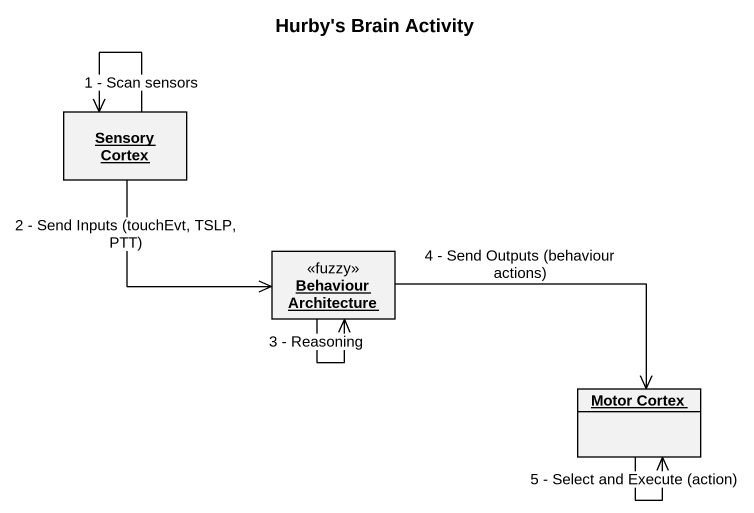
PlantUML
@startuml
title Hurby's Brain Activity
hide circle
hide empty members
object "Sensory Cortex" as Sensory_Cortex
object "Behaviour Architecture" as Behaviour_Architecture <<fuzzy>>
object "Motor Cortex" as Motor_Cortex
Sensory_Cortex --> Sensory_Cortex : 1 - Scan sensors
Sensory_Cortex --> Behaviour_Architecture : 2 - Send Inputs (touchEvt, TSLP, PTT)
Behaviour_Architecture --> Behaviour_Architecture : 3 - Reasoning
Behaviour_Architecture -right-> Motor_Cortex : 4 - Send Outputs (behaviour actions)
Motor_Cortex --> Motor_Cortex : 5 - Select and Execute (action)
@enduml
